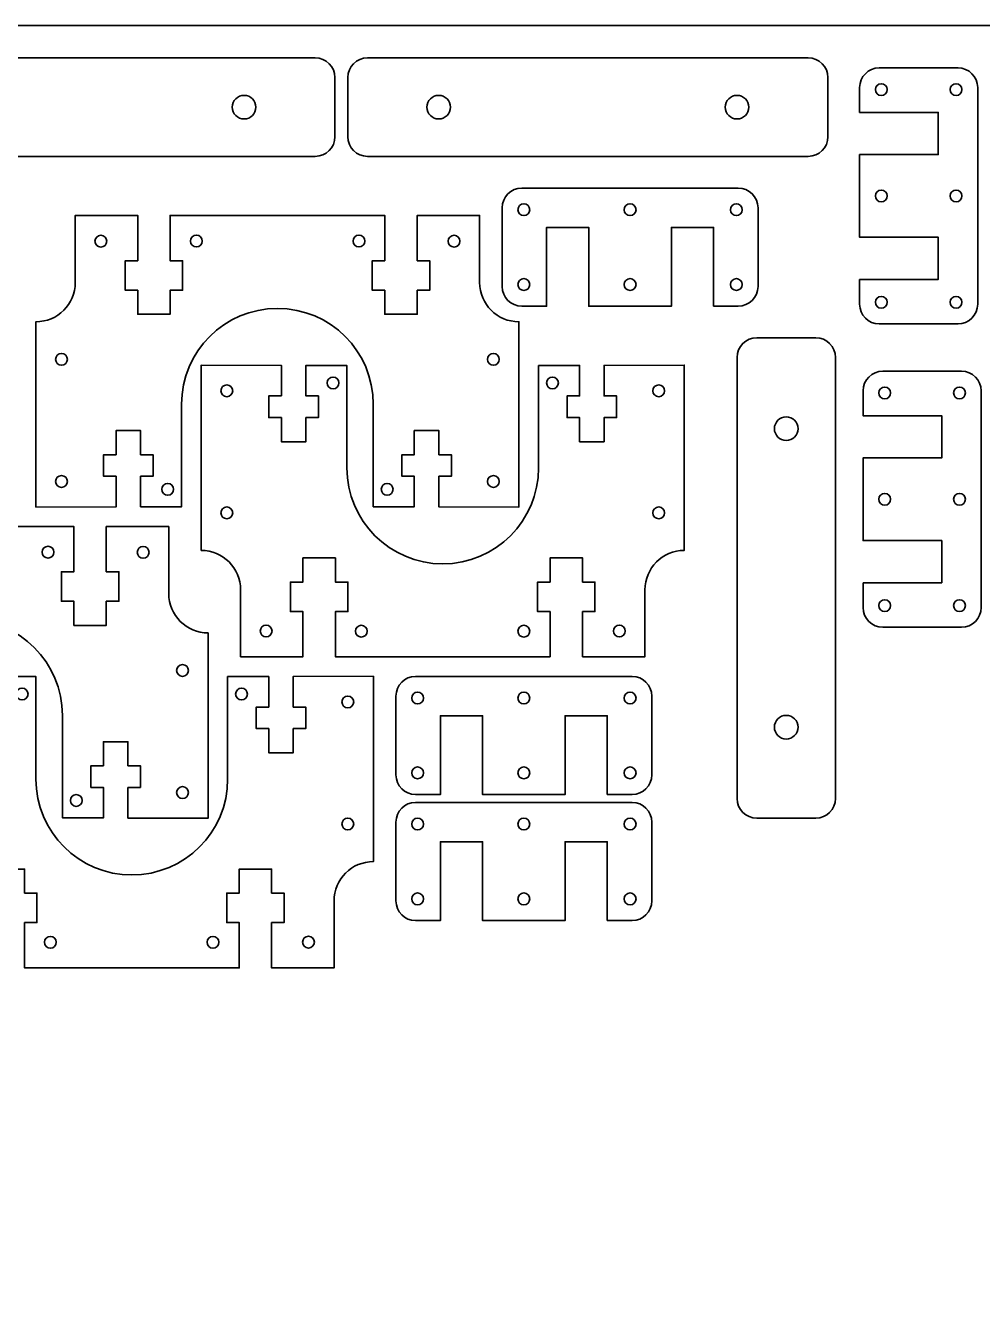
# Model space of a CAD drawing. Header units: inches. Extents: x 15 to 785, y -665 to -15.
# Drawn here: x 272.2 to 515.3, y -340 to -15 of the extents above; entities that cross this region are included whole.
import ezdxf

# ---------------------------------------------------------------- set-up
doc = ezdxf.new("R2010")
doc.units = ezdxf.units.IN
doc.header["$MEASUREMENT"] = 0
doc.layers.add('Layer 1', color=7, linetype='Continuous')

# ---------------------------------------------------------------- blocks, each defined once
blk = doc.blocks.new('block 2')
at = {"layer": 'Layer 1', "color": 179, "lineweight": 35, "true_color": 0x231f20}
blk.add_open_spline([(785, -570), (785, -578.28), (778.28, -585), (770, -585), (770, -585), (30, -585), (30, -585), (21.72, -585), (15, -578.28), (15, -570), (15, -570), (15, -30), (15, -30), (15, -21.72), (21.72, -15), (30, -15), (30, -15), (770, -15), (770, -15), (778.28, -15), (785, -21.72), (785, -30), (785, -30), (785, -570), (785, -570)], degree=3, knots=[0, 0, 0, 0, 1, 1, 1, 2, 2, 2, 3, 3, 3, 4, 4, 4, 5, 5, 5, 6, 6, 6, 7, 7, 7, 8, 8, 8, 8], dxfattribs=at)
blk = doc.blocks.new('block 56')
at = {"layer": 'Layer 1', "color": 178, "lineweight": 35, "true_color": 0x010101}
for points, knots in [([(258.19, -188.03), (258.19, -184.2), (258.19, -184.12), (258.19, -180.29), (258.19, -180.29), (258.19, -180.27), (258.19, -180.27), (258.19, -180.27), (237.83, -180.21), (237.83, -180.21), (237.83, -180.21), (237.83, -227.27), (237.83, -227.27), (243.35, -227.27), (247.83, -231.75), (247.83, -237.27), (247.83, -237.27), (247.83, -254.27), (247.83, -254.27), (247.83, -254.27), (263.68, -254.27), (263.68, -254.27), (263.68, -250.44), (263.68, -246.61), (263.68, -242.78), (263.68, -242.78), (260.51, -242.78), (260.51, -242.78), (260.51, -242.78), (260.51, -235.29), (260.51, -235.29), (260.51, -235.29), (263.68, -235.29), (263.68, -235.29), (263.68, -235.29), (263.68, -229.17), (263.68, -229.17), (263.68, -229.17), (271.93, -229.17), (271.93, -229.17), (271.93, -229.17), (271.93, -235.29), (271.93, -235.29), (271.93, -235.29), (275.09, -235.29), (275.09, -235.29), (275.09, -235.29), (275.09, -242.78), (275.09, -242.78), (275.09, -242.78), (271.93, -242.78), (271.93, -242.78), (271.93, -242.78), (271.93, -254.27), (271.93, -254.27), (271.93, -254.27), (326.48, -254.27), (326.48, -254.27), (326.48, -254.27), (326.48, -242.78), (326.48, -242.78), (326.48, -242.78), (323.31, -242.78), (323.31, -242.78), (323.31, -242.78), (323.31, -235.29), (323.31, -235.29), (323.31, -235.29), (326.48, -235.29), (326.48, -235.29), (326.48, -235.29), (326.48, -229.17), (326.48, -229.17), (326.48, -229.17), (334.72, -229.17), (334.72, -229.17), (334.72, -229.17), (334.72, -235.29), (334.72, -235.29), (334.72, -235.29), (337.89, -235.29), (337.89, -235.29), (337.89, -235.29), (337.89, -242.78), (337.89, -242.78), (337.89, -242.78), (334.72, -242.78), (334.72, -242.78), (334.72, -246.61), (334.72, -250.44), (334.72, -254.27), (334.72, -254.27), (350.58, -254.27), (350.58, -254.27), (350.58, -254.27), (350.58, -237.27), (350.58, -237.27), (350.58, -231.75), (355.06, -227.27), (360.58, -227.27), (360.58, -227.27), (360.58, -227.27), (360.58, -227.27), (360.58, -227.27), (360.58, -180.21), (360.58, -180.21), (360.58, -180.21), (340.22, -180.27), (340.22, -180.27), (340.22, -184.19), (340.22, -184.43), (340.22, -188.03), (340.22, -188.03), (343.39, -188.03), (343.39, -188.03), (343.39, -188.03), (343.39, -193.52), (343.39, -193.52), (343.39, -193.52), (340.22, -193.52), (340.22, -193.52), (340.22, -193.52), (340.22, -199.65), (340.22, -199.65), (340.22, -199.65), (333.98, -199.65), (333.98, -199.65), (333.98, -199.65), (333.98, -193.52), (333.98, -193.52), (333.98, -193.52), (330.81, -193.52), (330.81, -193.52), (330.81, -193.52), (330.81, -188.03), (330.81, -188.03), (330.81, -188.03), (333.98, -188.03), (333.98, -188.03), (333.98, -188.03), (333.98, -180.29), (333.98, -180.29), (333.98, -180.29), (323.55, -180.32), (323.55, -180.32), (323.55, -180.32), (323.55, -206.32), (323.55, -206.32), (323.55, -219.77), (312.65, -230.67), (299.2, -230.67), (285.75, -230.67), (274.85, -219.77), (274.85, -206.32), (274.85, -206.32), (274.85, -180.32), (274.85, -180.32), (274.85, -180.32), (264.42, -180.29), (264.42, -180.29), (264.42, -180.29), (264.42, -188.03), (264.42, -188.03), (264.42, -188.03), (267.6, -188.03), (267.6, -188.03), (267.6, -188.03), (267.6, -193.52), (267.6, -193.52), (267.6, -193.52), (264.42, -193.52), (264.42, -193.52), (264.42, -193.52), (264.42, -199.65), (264.42, -199.65), (264.42, -199.65), (258.19, -199.65), (258.19, -199.65), (258.19, -199.65), (258.19, -193.52), (258.19, -193.52), (258.19, -193.52), (255.01, -193.52), (255.01, -193.52), (255.01, -193.52), (255.01, -188.03), (255.01, -188.03), (255.01, -188.03), (258.19, -188.03), (258.19, -188.03)], [0, 0, 0, 0, 1, 1, 1, 2, 2, 2, 3, 3, 3, 4, 4, 4, 5, 5, 5, 6, 6, 6, 7, 7, 7, 8, 8, 8, 9, 9, 9, 10, 10, 10, 11, 11, 11, 12, 12, 12, 13, 13, 13, 14, 14, 14, 15, 15, 15, 16, 16, 16, 17, 17, 17, 18, 18, 18, 19, 19, 19, 20, 20, 20, 21, 21, 21, 22, 22, 22, 23, 23, 23, 24, 24, 24, 25, 25, 25, 26, 26, 26, 27, 27, 27, 28, 28, 28, 29, 29, 29, 30, 30, 30, 31, 31, 31, 32, 32, 32, 33, 33, 33, 34, 34, 34, 35, 35, 35, 36, 36, 36, 37, 37, 37, 38, 38, 38, 39, 39, 39, 40, 40, 40, 41, 41, 41, 42, 42, 42, 43, 43, 43, 44, 44, 44, 45, 45, 45, 46, 46, 46, 47, 47, 47, 48, 48, 48, 49, 49, 49, 50, 50, 50, 51, 51, 51, 52, 52, 52, 53, 53, 53, 54, 54, 54, 55, 55, 55, 56, 56, 56, 57, 57, 57, 58, 58, 58, 59, 59, 59, 60, 60, 60, 61, 61, 61, 62, 62, 62, 63, 63, 63, 63]), ([(245.83, -186.73), (245.83, -187.56), (245.15, -188.23), (244.33, -188.23), (243.5, -188.23), (242.83, -187.56), (242.83, -186.73), (242.83, -185.9), (243.5, -185.23), (244.33, -185.23), (245.15, -185.23), (245.83, -185.9), (245.83, -186.73)], [0, 0, 0, 0, 1, 1, 1, 2, 2, 2, 3, 3, 3, 4, 4, 4, 4]), ([(272.83, -184.73), (272.83, -185.56), (272.15, -186.23), (271.33, -186.23), (270.5, -186.23), (269.83, -185.56), (269.83, -184.73), (269.83, -183.9), (270.5, -183.23), (271.33, -183.23), (272.15, -183.23), (272.83, -183.9), (272.83, -184.73)], [0, 0, 0, 0, 1, 1, 1, 2, 2, 2, 3, 3, 3, 4, 4, 4, 4]), ([(328.58, -184.73), (328.58, -185.56), (327.91, -186.23), (327.08, -186.23), (326.25, -186.23), (325.58, -185.56), (325.58, -184.73), (325.58, -183.9), (326.25, -183.23), (327.08, -183.23), (327.91, -183.23), (328.58, -183.9), (328.58, -184.73)], [0, 0, 0, 0, 1, 1, 1, 2, 2, 2, 3, 3, 3, 4, 4, 4, 4]), ([(355.58, -186.73), (355.58, -187.56), (354.91, -188.23), (354.08, -188.23), (353.25, -188.23), (352.58, -187.56), (352.58, -186.73), (352.58, -185.9), (353.25, -185.23), (354.08, -185.23), (354.91, -185.23), (355.58, -185.9), (355.58, -186.73)], [0, 0, 0, 0, 1, 1, 1, 2, 2, 2, 3, 3, 3, 4, 4, 4, 4]), ([(245.83, -217.73), (245.83, -218.56), (245.15, -219.23), (244.33, -219.23), (243.5, -219.23), (242.83, -218.56), (242.83, -217.73), (242.83, -216.9), (243.5, -216.23), (244.33, -216.23), (245.15, -216.23), (245.83, -216.9), (245.83, -217.73)], [0, 0, 0, 0, 1, 1, 1, 2, 2, 2, 3, 3, 3, 4, 4, 4, 4]), ([(355.58, -217.73), (355.58, -218.56), (354.91, -219.23), (354.08, -219.23), (353.25, -219.23), (352.58, -218.56), (352.58, -217.73), (352.58, -216.9), (353.25, -216.23), (354.08, -216.23), (354.91, -216.23), (355.58, -216.9), (355.58, -217.73)], [0, 0, 0, 0, 1, 1, 1, 2, 2, 2, 3, 3, 3, 4, 4, 4, 4]), ([(255.83, -247.73), (255.83, -248.56), (255.15, -249.23), (254.33, -249.23), (253.5, -249.23), (252.83, -248.56), (252.83, -247.73), (252.83, -246.9), (253.5, -246.23), (254.33, -246.23), (255.15, -246.23), (255.83, -246.9), (255.83, -247.73)], [0, 0, 0, 0, 1, 1, 1, 2, 2, 2, 3, 3, 3, 4, 4, 4, 4]), ([(280.01, -247.77), (280.01, -248.6), (279.34, -249.27), (278.51, -249.27), (277.68, -249.27), (277.01, -248.6), (277.01, -247.77), (277.01, -246.94), (277.68, -246.27), (278.51, -246.27), (279.34, -246.27), (280.01, -246.94), (280.01, -247.77)], [0, 0, 0, 0, 1, 1, 1, 2, 2, 2, 3, 3, 3, 4, 4, 4, 4]), ([(321.31, -247.77), (321.31, -248.6), (320.64, -249.27), (319.81, -249.27), (318.98, -249.27), (318.31, -248.6), (318.31, -247.77), (318.31, -246.94), (318.98, -246.27), (319.81, -246.27), (320.64, -246.27), (321.31, -246.94), (321.31, -247.77)], [0, 0, 0, 0, 1, 1, 1, 2, 2, 2, 3, 3, 3, 4, 4, 4, 4]), ([(345.58, -247.73), (345.58, -248.56), (344.91, -249.23), (344.08, -249.23), (343.25, -249.23), (342.58, -248.56), (342.58, -247.73), (342.58, -246.9), (343.25, -246.23), (344.08, -246.23), (344.91, -246.23), (345.58, -246.9), (345.58, -247.73)], [0, 0, 0, 0, 1, 1, 1, 2, 2, 2, 3, 3, 3, 4, 4, 4, 4])]:
    blk.add_open_spline(points, degree=3, knots=knots, dxfattribs=at)
blk = doc.blocks.new('block 57')
at = {"layer": 'Layer 1', "color": 178, "lineweight": 35, "true_color": 0x010101}
for points, knots in [([(298.22, -208.45), (298.22, -212.28), (298.22, -212.36), (298.22, -216.19), (298.22, -216.19), (298.22, -216.21), (298.22, -216.21), (298.22, -216.21), (318.58, -216.27), (318.58, -216.27), (318.58, -216.27), (318.58, -169.21), (318.58, -169.21), (313.06, -169.21), (308.58, -164.73), (308.58, -159.21), (308.58, -159.21), (308.58, -142.21), (308.58, -142.21), (308.58, -142.21), (292.72, -142.21), (292.72, -142.21), (292.72, -146.04), (292.72, -149.87), (292.72, -153.7), (292.72, -153.7), (295.9, -153.7), (295.9, -153.7), (295.9, -153.7), (295.9, -161.19), (295.9, -161.19), (295.9, -161.19), (292.72, -161.19), (292.72, -161.19), (292.72, -161.19), (292.72, -167.31), (292.72, -167.31), (292.72, -167.31), (284.48, -167.31), (284.48, -167.31), (284.48, -167.31), (284.48, -161.19), (284.48, -161.19), (284.48, -161.19), (281.31, -161.19), (281.31, -161.19), (281.31, -161.19), (281.31, -153.7), (281.31, -153.7), (281.31, -153.7), (284.48, -153.7), (284.48, -153.7), (284.48, -153.7), (284.48, -142.21), (284.48, -142.21), (284.48, -142.21), (229.93, -142.21), (229.93, -142.21), (229.93, -142.21), (229.93, -153.7), (229.93, -153.7), (229.93, -153.7), (233.1, -153.7), (233.1, -153.7), (233.1, -153.7), (233.1, -161.19), (233.1, -161.19), (233.1, -161.19), (229.93, -161.19), (229.93, -161.19), (229.93, -161.19), (229.93, -167.31), (229.93, -167.31), (229.93, -167.31), (221.69, -167.31), (221.69, -167.31), (221.69, -167.31), (221.69, -161.19), (221.69, -161.19), (221.69, -161.19), (218.51, -161.19), (218.51, -161.19), (218.51, -161.19), (218.51, -153.7), (218.51, -153.7), (218.51, -153.7), (221.69, -153.7), (221.69, -153.7), (221.69, -149.87), (221.69, -146.04), (221.69, -142.21), (221.69, -142.21), (205.83, -142.21), (205.83, -142.21), (205.83, -142.21), (205.83, -159.21), (205.83, -159.21), (205.83, -164.73), (201.35, -169.21), (195.83, -169.21), (195.83, -169.21), (195.83, -169.21), (195.83, -169.21), (195.83, -169.21), (195.83, -216.27), (195.83, -216.27), (195.83, -216.27), (216.19, -216.21), (216.19, -216.21), (216.19, -212.3), (216.19, -212.05), (216.19, -208.45), (216.19, -208.45), (213.01, -208.45), (213.01, -208.45), (213.01, -208.45), (213.01, -202.96), (213.01, -202.96), (213.01, -202.96), (216.19, -202.96), (216.19, -202.96), (216.19, -202.96), (216.19, -196.83), (216.19, -196.83), (216.19, -196.83), (222.43, -196.83), (222.43, -196.83), (222.43, -196.83), (222.43, -202.96), (222.43, -202.96), (222.43, -202.96), (225.59, -202.96), (225.59, -202.96), (225.59, -202.96), (225.59, -208.45), (225.59, -208.45), (225.59, -208.45), (222.43, -208.45), (222.43, -208.45), (222.43, -208.45), (222.43, -216.19), (222.43, -216.19), (222.43, -216.19), (232.85, -216.16), (232.85, -216.16), (232.85, -216.16), (232.85, -190.16), (232.85, -190.16), (232.85, -176.71), (243.75, -165.81), (257.2, -165.81), (270.65, -165.81), (281.55, -176.71), (281.55, -190.16), (281.55, -190.16), (281.55, -216.16), (281.55, -216.16), (281.55, -216.16), (291.98, -216.19), (291.98, -216.19), (291.98, -216.19), (291.98, -208.45), (291.98, -208.45), (291.98, -208.45), (288.81, -208.45), (288.81, -208.45), (288.81, -208.45), (288.81, -202.96), (288.81, -202.96), (288.81, -202.96), (291.98, -202.96), (291.98, -202.96), (291.98, -202.96), (291.98, -196.83), (291.98, -196.83), (291.98, -196.83), (298.22, -196.83), (298.22, -196.83), (298.22, -196.83), (298.22, -202.96), (298.22, -202.96), (298.22, -202.96), (301.39, -202.96), (301.39, -202.96), (301.39, -202.96), (301.39, -208.45), (301.39, -208.45), (301.39, -208.45), (298.22, -208.45), (298.22, -208.45)], [0, 0, 0, 0, 1, 1, 1, 2, 2, 2, 3, 3, 3, 4, 4, 4, 5, 5, 5, 6, 6, 6, 7, 7, 7, 8, 8, 8, 9, 9, 9, 10, 10, 10, 11, 11, 11, 12, 12, 12, 13, 13, 13, 14, 14, 14, 15, 15, 15, 16, 16, 16, 17, 17, 17, 18, 18, 18, 19, 19, 19, 20, 20, 20, 21, 21, 21, 22, 22, 22, 23, 23, 23, 24, 24, 24, 25, 25, 25, 26, 26, 26, 27, 27, 27, 28, 28, 28, 29, 29, 29, 30, 30, 30, 31, 31, 31, 32, 32, 32, 33, 33, 33, 34, 34, 34, 35, 35, 35, 36, 36, 36, 37, 37, 37, 38, 38, 38, 39, 39, 39, 40, 40, 40, 41, 41, 41, 42, 42, 42, 43, 43, 43, 44, 44, 44, 45, 45, 45, 46, 46, 46, 47, 47, 47, 48, 48, 48, 49, 49, 49, 50, 50, 50, 51, 51, 51, 52, 52, 52, 53, 53, 53, 54, 54, 54, 55, 55, 55, 56, 56, 56, 57, 57, 57, 58, 58, 58, 59, 59, 59, 60, 60, 60, 61, 61, 61, 62, 62, 62, 63, 63, 63, 63]), ([(210.83, -148.75), (210.83, -147.92), (211.5, -147.25), (212.33, -147.25), (213.15, -147.25), (213.83, -147.92), (213.83, -148.75), (213.83, -149.58), (213.15, -150.25), (212.33, -150.25), (211.5, -150.25), (210.83, -149.58), (210.83, -148.75)], [0, 0, 0, 0, 1, 1, 1, 2, 2, 2, 3, 3, 3, 4, 4, 4, 4]), ([(235.1, -148.71), (235.1, -147.88), (235.77, -147.21), (236.6, -147.21), (237.43, -147.21), (238.1, -147.88), (238.1, -148.71), (238.1, -149.54), (237.43, -150.21), (236.6, -150.21), (235.77, -150.21), (235.1, -149.54), (235.1, -148.71)], [0, 0, 0, 0, 1, 1, 1, 2, 2, 2, 3, 3, 3, 4, 4, 4, 4]), ([(276.4, -148.71), (276.4, -147.88), (277.07, -147.21), (277.9, -147.21), (278.72, -147.21), (279.4, -147.88), (279.4, -148.71), (279.4, -149.54), (278.72, -150.21), (277.9, -150.21), (277.07, -150.21), (276.4, -149.54), (276.4, -148.71)], [0, 0, 0, 0, 1, 1, 1, 2, 2, 2, 3, 3, 3, 4, 4, 4, 4]), ([(300.58, -148.75), (300.58, -147.92), (301.25, -147.25), (302.08, -147.25), (302.91, -147.25), (303.58, -147.92), (303.58, -148.75), (303.58, -149.58), (302.91, -150.25), (302.08, -150.25), (301.25, -150.25), (300.58, -149.58), (300.58, -148.75)], [0, 0, 0, 0, 1, 1, 1, 2, 2, 2, 3, 3, 3, 4, 4, 4, 4]), ([(200.83, -178.75), (200.83, -177.92), (201.5, -177.25), (202.33, -177.25), (203.15, -177.25), (203.83, -177.92), (203.83, -178.75), (203.83, -179.58), (203.15, -180.25), (202.33, -180.25), (201.5, -180.25), (200.83, -179.58), (200.83, -178.75)], [0, 0, 0, 0, 1, 1, 1, 2, 2, 2, 3, 3, 3, 4, 4, 4, 4]), ([(310.58, -178.75), (310.58, -177.92), (311.25, -177.25), (312.08, -177.25), (312.91, -177.25), (313.58, -177.92), (313.58, -178.75), (313.58, -179.58), (312.91, -180.25), (312.08, -180.25), (311.25, -180.25), (310.58, -179.58), (310.58, -178.75)], [0, 0, 0, 0, 1, 1, 1, 2, 2, 2, 3, 3, 3, 4, 4, 4, 4]), ([(200.83, -209.75), (200.83, -208.92), (201.5, -208.25), (202.33, -208.25), (203.15, -208.25), (203.83, -208.92), (203.83, -209.75), (203.83, -210.58), (203.15, -211.25), (202.33, -211.25), (201.5, -211.25), (200.83, -210.58), (200.83, -209.75)], [0, 0, 0, 0, 1, 1, 1, 2, 2, 2, 3, 3, 3, 4, 4, 4, 4]), ([(227.83, -211.75), (227.83, -210.92), (228.5, -210.25), (229.33, -210.25), (230.15, -210.25), (230.83, -210.92), (230.83, -211.75), (230.83, -212.58), (230.15, -213.25), (229.33, -213.25), (228.5, -213.25), (227.83, -212.58), (227.83, -211.75)], [0, 0, 0, 0, 1, 1, 1, 2, 2, 2, 3, 3, 3, 4, 4, 4, 4]), ([(283.58, -211.75), (283.58, -210.92), (284.25, -210.25), (285.08, -210.25), (285.91, -210.25), (286.58, -210.92), (286.58, -211.75), (286.58, -212.58), (285.91, -213.25), (285.08, -213.25), (284.25, -213.25), (283.58, -212.58), (283.58, -211.75)], [0, 0, 0, 0, 1, 1, 1, 2, 2, 2, 3, 3, 3, 4, 4, 4, 4]), ([(310.58, -209.75), (310.58, -208.92), (311.25, -208.25), (312.08, -208.25), (312.91, -208.25), (313.58, -208.92), (313.58, -209.75), (313.58, -210.58), (312.91, -211.25), (312.08, -211.25), (311.25, -211.25), (310.58, -210.58), (310.58, -209.75)], [0, 0, 0, 0, 1, 1, 1, 2, 2, 2, 3, 3, 3, 4, 4, 4, 4])]:
    blk.add_open_spline(points, degree=3, knots=knots, dxfattribs=at)
blk = doc.blocks.new('block 58')
at = {"layer": 'Layer 1', "color": 178, "lineweight": 35, "true_color": 0x010101}
for points, knots in [([(337.19, -109.03), (337.19, -105.2), (337.19, -105.12), (337.19, -101.29), (337.19, -101.29), (337.19, -101.27), (337.19, -101.27), (337.19, -101.27), (316.83, -101.21), (316.83, -101.21), (316.83, -101.21), (316.83, -148.27), (316.83, -148.27), (322.35, -148.27), (326.83, -152.75), (326.83, -158.27), (326.83, -158.27), (326.83, -175.27), (326.83, -175.27), (326.83, -175.27), (342.68, -175.27), (342.68, -175.27), (342.68, -171.44), (342.68, -167.61), (342.68, -163.78), (342.68, -163.78), (339.51, -163.78), (339.51, -163.78), (339.51, -163.78), (339.51, -156.29), (339.51, -156.29), (339.51, -156.29), (342.68, -156.29), (342.68, -156.29), (342.68, -156.29), (342.68, -150.17), (342.68, -150.17), (342.68, -150.17), (350.93, -150.17), (350.93, -150.17), (350.93, -150.17), (350.93, -156.29), (350.93, -156.29), (350.93, -156.29), (354.09, -156.29), (354.09, -156.29), (354.09, -156.29), (354.09, -163.78), (354.09, -163.78), (354.09, -163.78), (350.93, -163.78), (350.93, -163.78), (350.93, -163.78), (350.93, -175.27), (350.93, -175.27), (350.93, -175.27), (405.48, -175.27), (405.48, -175.27), (405.48, -175.27), (405.48, -163.78), (405.48, -163.78), (405.48, -163.78), (402.31, -163.78), (402.31, -163.78), (402.31, -163.78), (402.31, -156.29), (402.31, -156.29), (402.31, -156.29), (405.48, -156.29), (405.48, -156.29), (405.48, -156.29), (405.48, -150.17), (405.48, -150.17), (405.48, -150.17), (413.72, -150.17), (413.72, -150.17), (413.72, -150.17), (413.72, -156.29), (413.72, -156.29), (413.72, -156.29), (416.89, -156.29), (416.89, -156.29), (416.89, -156.29), (416.89, -163.78), (416.89, -163.78), (416.89, -163.78), (413.72, -163.78), (413.72, -163.78), (413.72, -167.61), (413.72, -171.44), (413.72, -175.27), (413.72, -175.27), (429.58, -175.27), (429.58, -175.27), (429.58, -175.27), (429.58, -158.27), (429.58, -158.27), (429.58, -152.75), (434.06, -148.27), (439.58, -148.27), (439.58, -148.27), (439.58, -148.27), (439.58, -148.27), (439.58, -148.27), (439.58, -101.21), (439.58, -101.21), (439.58, -101.21), (419.22, -101.27), (419.22, -101.27), (419.22, -105.19), (419.22, -105.43), (419.22, -109.03), (419.22, -109.03), (422.39, -109.03), (422.39, -109.03), (422.39, -109.03), (422.39, -114.52), (422.39, -114.52), (422.39, -114.52), (419.22, -114.52), (419.22, -114.52), (419.22, -114.52), (419.22, -120.65), (419.22, -120.65), (419.22, -120.65), (412.98, -120.65), (412.98, -120.65), (412.98, -120.65), (412.98, -114.52), (412.98, -114.52), (412.98, -114.52), (409.81, -114.52), (409.81, -114.52), (409.81, -114.52), (409.81, -109.03), (409.81, -109.03), (409.81, -109.03), (412.98, -109.03), (412.98, -109.03), (412.98, -109.03), (412.98, -101.29), (412.98, -101.29), (412.98, -101.29), (402.55, -101.32), (402.55, -101.32), (402.55, -101.32), (402.55, -127.32), (402.55, -127.32), (402.55, -140.77), (391.65, -151.67), (378.2, -151.67), (364.75, -151.67), (353.85, -140.77), (353.85, -127.32), (353.85, -127.32), (353.85, -101.32), (353.85, -101.32), (353.85, -101.32), (343.43, -101.29), (343.43, -101.29), (343.43, -101.29), (343.43, -109.03), (343.43, -109.03), (343.43, -109.03), (346.6, -109.03), (346.6, -109.03), (346.6, -109.03), (346.6, -114.52), (346.6, -114.52), (346.6, -114.52), (343.43, -114.52), (343.43, -114.52), (343.43, -114.52), (343.43, -120.65), (343.43, -120.65), (343.43, -120.65), (337.19, -120.65), (337.19, -120.65), (337.19, -120.65), (337.19, -114.52), (337.19, -114.52), (337.19, -114.52), (334.01, -114.52), (334.01, -114.52), (334.01, -114.52), (334.01, -109.03), (334.01, -109.03), (334.01, -109.03), (337.19, -109.03), (337.19, -109.03)], [0, 0, 0, 0, 1, 1, 1, 2, 2, 2, 3, 3, 3, 4, 4, 4, 5, 5, 5, 6, 6, 6, 7, 7, 7, 8, 8, 8, 9, 9, 9, 10, 10, 10, 11, 11, 11, 12, 12, 12, 13, 13, 13, 14, 14, 14, 15, 15, 15, 16, 16, 16, 17, 17, 17, 18, 18, 18, 19, 19, 19, 20, 20, 20, 21, 21, 21, 22, 22, 22, 23, 23, 23, 24, 24, 24, 25, 25, 25, 26, 26, 26, 27, 27, 27, 28, 28, 28, 29, 29, 29, 30, 30, 30, 31, 31, 31, 32, 32, 32, 33, 33, 33, 34, 34, 34, 35, 35, 35, 36, 36, 36, 37, 37, 37, 38, 38, 38, 39, 39, 39, 40, 40, 40, 41, 41, 41, 42, 42, 42, 43, 43, 43, 44, 44, 44, 45, 45, 45, 46, 46, 46, 47, 47, 47, 48, 48, 48, 49, 49, 49, 50, 50, 50, 51, 51, 51, 52, 52, 52, 53, 53, 53, 54, 54, 54, 55, 55, 55, 56, 56, 56, 57, 57, 57, 58, 58, 58, 59, 59, 59, 60, 60, 60, 61, 61, 61, 62, 62, 62, 63, 63, 63, 63]), ([(324.83, -107.73), (324.83, -108.56), (324.16, -109.23), (323.33, -109.23), (322.5, -109.23), (321.83, -108.56), (321.83, -107.73), (321.83, -106.9), (322.5, -106.23), (323.33, -106.23), (324.16, -106.23), (324.83, -106.9), (324.83, -107.73)], [0, 0, 0, 0, 1, 1, 1, 2, 2, 2, 3, 3, 3, 4, 4, 4, 4]), ([(351.83, -105.73), (351.83, -106.56), (351.16, -107.23), (350.33, -107.23), (349.5, -107.23), (348.83, -106.56), (348.83, -105.73), (348.83, -104.9), (349.5, -104.23), (350.33, -104.23), (351.16, -104.23), (351.83, -104.9), (351.83, -105.73)], [0, 0, 0, 0, 1, 1, 1, 2, 2, 2, 3, 3, 3, 4, 4, 4, 4]), ([(407.58, -105.73), (407.58, -106.56), (406.91, -107.23), (406.08, -107.23), (405.25, -107.23), (404.58, -106.56), (404.58, -105.73), (404.58, -104.9), (405.25, -104.23), (406.08, -104.23), (406.91, -104.23), (407.58, -104.9), (407.58, -105.73)], [0, 0, 0, 0, 1, 1, 1, 2, 2, 2, 3, 3, 3, 4, 4, 4, 4]), ([(434.58, -107.73), (434.58, -108.56), (433.91, -109.23), (433.08, -109.23), (432.25, -109.23), (431.58, -108.56), (431.58, -107.73), (431.58, -106.9), (432.25, -106.23), (433.08, -106.23), (433.91, -106.23), (434.58, -106.9), (434.58, -107.73)], [0, 0, 0, 0, 1, 1, 1, 2, 2, 2, 3, 3, 3, 4, 4, 4, 4]), ([(324.83, -138.73), (324.83, -139.56), (324.16, -140.23), (323.33, -140.23), (322.5, -140.23), (321.83, -139.56), (321.83, -138.73), (321.83, -137.9), (322.5, -137.23), (323.33, -137.23), (324.16, -137.23), (324.83, -137.9), (324.83, -138.73)], [0, 0, 0, 0, 1, 1, 1, 2, 2, 2, 3, 3, 3, 4, 4, 4, 4]), ([(434.58, -138.73), (434.58, -139.56), (433.91, -140.23), (433.08, -140.23), (432.25, -140.23), (431.58, -139.56), (431.58, -138.73), (431.58, -137.9), (432.25, -137.23), (433.08, -137.23), (433.91, -137.23), (434.58, -137.9), (434.58, -138.73)], [0, 0, 0, 0, 1, 1, 1, 2, 2, 2, 3, 3, 3, 4, 4, 4, 4]), ([(334.83, -168.73), (334.83, -169.56), (334.15, -170.23), (333.33, -170.23), (332.5, -170.23), (331.83, -169.56), (331.83, -168.73), (331.83, -167.9), (332.5, -167.23), (333.33, -167.23), (334.15, -167.23), (334.83, -167.9), (334.83, -168.73)], [0, 0, 0, 0, 1, 1, 1, 2, 2, 2, 3, 3, 3, 4, 4, 4, 4]), ([(359.01, -168.77), (359.01, -169.6), (358.34, -170.27), (357.51, -170.27), (356.68, -170.27), (356.01, -169.6), (356.01, -168.77), (356.01, -167.94), (356.68, -167.27), (357.51, -167.27), (358.34, -167.27), (359.01, -167.94), (359.01, -168.77)], [0, 0, 0, 0, 1, 1, 1, 2, 2, 2, 3, 3, 3, 4, 4, 4, 4]), ([(400.31, -168.77), (400.31, -169.6), (399.64, -170.27), (398.81, -170.27), (397.98, -170.27), (397.31, -169.6), (397.31, -168.77), (397.31, -167.94), (397.98, -167.27), (398.81, -167.27), (399.64, -167.27), (400.31, -167.94), (400.31, -168.77)], [0, 0, 0, 0, 1, 1, 1, 2, 2, 2, 3, 3, 3, 4, 4, 4, 4]), ([(424.58, -168.73), (424.58, -169.56), (423.91, -170.23), (423.08, -170.23), (422.25, -170.23), (421.58, -169.56), (421.58, -168.73), (421.58, -167.9), (422.25, -167.23), (423.08, -167.23), (423.91, -167.23), (424.58, -167.9), (424.58, -168.73)], [0, 0, 0, 0, 1, 1, 1, 2, 2, 2, 3, 3, 3, 4, 4, 4, 4])]:
    blk.add_open_spline(points, degree=3, knots=knots, dxfattribs=at)
blk = doc.blocks.new('block 59')
at = {"layer": 'Layer 1', "color": 178, "lineweight": 35, "true_color": 0x010101}
for points, knots in [([(377.22, -129.45), (377.22, -133.28), (377.22, -133.36), (377.22, -137.19), (377.22, -137.19), (377.22, -137.21), (377.22, -137.21), (377.22, -137.21), (397.58, -137.27), (397.58, -137.27), (397.58, -137.27), (397.58, -90.21), (397.58, -90.21), (392.06, -90.21), (387.58, -85.73), (387.58, -80.21), (387.58, -80.21), (387.58, -63.21), (387.58, -63.21), (387.58, -63.21), (371.72, -63.21), (371.72, -63.21), (371.72, -67.04), (371.72, -70.87), (371.72, -74.7), (371.72, -74.7), (374.9, -74.7), (374.9, -74.7), (374.9, -74.7), (374.9, -82.19), (374.9, -82.19), (374.9, -82.19), (371.72, -82.19), (371.72, -82.19), (371.72, -82.19), (371.72, -88.31), (371.72, -88.31), (371.72, -88.31), (363.48, -88.31), (363.48, -88.31), (363.48, -88.31), (363.48, -82.19), (363.48, -82.19), (363.48, -82.19), (360.31, -82.19), (360.31, -82.19), (360.31, -82.19), (360.31, -74.7), (360.31, -74.7), (360.31, -74.7), (363.48, -74.7), (363.48, -74.7), (363.48, -74.7), (363.48, -63.21), (363.48, -63.21), (363.48, -63.21), (308.93, -63.21), (308.93, -63.21), (308.93, -63.21), (308.93, -74.7), (308.93, -74.7), (308.93, -74.7), (312.1, -74.7), (312.1, -74.7), (312.1, -74.7), (312.1, -82.19), (312.1, -82.19), (312.1, -82.19), (308.93, -82.19), (308.93, -82.19), (308.93, -82.19), (308.93, -88.31), (308.93, -88.31), (308.93, -88.31), (300.69, -88.31), (300.69, -88.31), (300.69, -88.31), (300.69, -82.19), (300.69, -82.19), (300.69, -82.19), (297.51, -82.19), (297.51, -82.19), (297.51, -82.19), (297.51, -74.7), (297.51, -74.7), (297.51, -74.7), (300.69, -74.7), (300.69, -74.7), (300.69, -70.87), (300.69, -67.04), (300.69, -63.21), (300.69, -63.21), (284.83, -63.21), (284.83, -63.21), (284.83, -63.21), (284.83, -80.21), (284.83, -80.21), (284.83, -85.73), (280.35, -90.21), (274.83, -90.21), (274.83, -90.21), (274.83, -90.21), (274.83, -90.21), (274.83, -90.21), (274.83, -137.27), (274.83, -137.27), (274.83, -137.27), (295.19, -137.21), (295.19, -137.21), (295.19, -133.29), (295.19, -133.05), (295.19, -129.45), (295.19, -129.45), (292.01, -129.45), (292.01, -129.45), (292.01, -129.45), (292.01, -123.96), (292.01, -123.96), (292.01, -123.96), (295.19, -123.96), (295.19, -123.96), (295.19, -123.96), (295.19, -117.83), (295.19, -117.83), (295.19, -117.83), (301.43, -117.83), (301.43, -117.83), (301.43, -117.83), (301.43, -123.96), (301.43, -123.96), (301.43, -123.96), (304.59, -123.96), (304.59, -123.96), (304.59, -123.96), (304.59, -129.45), (304.59, -129.45), (304.59, -129.45), (301.43, -129.45), (301.43, -129.45), (301.43, -129.45), (301.43, -137.19), (301.43, -137.19), (301.43, -137.19), (311.85, -137.16), (311.85, -137.16), (311.85, -137.16), (311.85, -111.16), (311.85, -111.16), (311.85, -97.71), (322.76, -86.81), (336.2, -86.81), (349.65, -86.81), (360.55, -97.71), (360.55, -111.16), (360.55, -111.16), (360.55, -137.16), (360.55, -137.16), (360.55, -137.16), (370.98, -137.19), (370.98, -137.19), (370.98, -137.19), (370.98, -129.45), (370.98, -129.45), (370.98, -129.45), (367.81, -129.45), (367.81, -129.45), (367.81, -129.45), (367.81, -123.96), (367.81, -123.96), (367.81, -123.96), (370.98, -123.96), (370.98, -123.96), (370.98, -123.96), (370.98, -117.83), (370.98, -117.83), (370.98, -117.83), (377.22, -117.83), (377.22, -117.83), (377.22, -117.83), (377.22, -123.96), (377.22, -123.96), (377.22, -123.96), (380.39, -123.96), (380.39, -123.96), (380.39, -123.96), (380.39, -129.45), (380.39, -129.45), (380.39, -129.45), (377.22, -129.45), (377.22, -129.45)], [0, 0, 0, 0, 1, 1, 1, 2, 2, 2, 3, 3, 3, 4, 4, 4, 5, 5, 5, 6, 6, 6, 7, 7, 7, 8, 8, 8, 9, 9, 9, 10, 10, 10, 11, 11, 11, 12, 12, 12, 13, 13, 13, 14, 14, 14, 15, 15, 15, 16, 16, 16, 17, 17, 17, 18, 18, 18, 19, 19, 19, 20, 20, 20, 21, 21, 21, 22, 22, 22, 23, 23, 23, 24, 24, 24, 25, 25, 25, 26, 26, 26, 27, 27, 27, 28, 28, 28, 29, 29, 29, 30, 30, 30, 31, 31, 31, 32, 32, 32, 33, 33, 33, 34, 34, 34, 35, 35, 35, 36, 36, 36, 37, 37, 37, 38, 38, 38, 39, 39, 39, 40, 40, 40, 41, 41, 41, 42, 42, 42, 43, 43, 43, 44, 44, 44, 45, 45, 45, 46, 46, 46, 47, 47, 47, 48, 48, 48, 49, 49, 49, 50, 50, 50, 51, 51, 51, 52, 52, 52, 53, 53, 53, 54, 54, 54, 55, 55, 55, 56, 56, 56, 57, 57, 57, 58, 58, 58, 59, 59, 59, 60, 60, 60, 61, 61, 61, 62, 62, 62, 63, 63, 63, 63]), ([(314.1, -69.71), (314.1, -68.88), (314.77, -68.21), (315.6, -68.21), (316.43, -68.21), (317.1, -68.88), (317.1, -69.71), (317.1, -70.54), (316.43, -71.21), (315.6, -71.21), (314.77, -71.21), (314.1, -70.54), (314.1, -69.71)], [0, 0, 0, 0, 1, 1, 1, 2, 2, 2, 3, 3, 3, 4, 4, 4, 4]), ([(355.4, -69.71), (355.4, -68.88), (356.07, -68.21), (356.9, -68.21), (357.73, -68.21), (358.4, -68.88), (358.4, -69.71), (358.4, -70.54), (357.73, -71.21), (356.9, -71.21), (356.07, -71.21), (355.4, -70.54), (355.4, -69.71)], [0, 0, 0, 0, 1, 1, 1, 2, 2, 2, 3, 3, 3, 4, 4, 4, 4]), ([(289.83, -69.75), (289.83, -68.92), (290.5, -68.25), (291.33, -68.25), (292.15, -68.25), (292.83, -68.92), (292.83, -69.75), (292.83, -70.58), (292.15, -71.25), (291.33, -71.25), (290.5, -71.25), (289.83, -70.58), (289.83, -69.75)], [0, 0, 0, 0, 1, 1, 1, 2, 2, 2, 3, 3, 3, 4, 4, 4, 4]), ([(379.58, -69.75), (379.58, -68.92), (380.25, -68.25), (381.08, -68.25), (381.91, -68.25), (382.58, -68.92), (382.58, -69.75), (382.58, -70.58), (381.91, -71.25), (381.08, -71.25), (380.25, -71.25), (379.58, -70.58), (379.58, -69.75)], [0, 0, 0, 0, 1, 1, 1, 2, 2, 2, 3, 3, 3, 4, 4, 4, 4]), ([(279.83, -99.75), (279.83, -98.92), (280.5, -98.25), (281.33, -98.25), (282.16, -98.25), (282.83, -98.92), (282.83, -99.75), (282.83, -100.58), (282.16, -101.25), (281.33, -101.25), (280.5, -101.25), (279.83, -100.58), (279.83, -99.75)], [0, 0, 0, 0, 1, 1, 1, 2, 2, 2, 3, 3, 3, 4, 4, 4, 4]), ([(389.58, -99.75), (389.58, -98.92), (390.25, -98.25), (391.08, -98.25), (391.91, -98.25), (392.58, -98.92), (392.58, -99.75), (392.58, -100.58), (391.91, -101.25), (391.08, -101.25), (390.25, -101.25), (389.58, -100.58), (389.58, -99.75)], [0, 0, 0, 0, 1, 1, 1, 2, 2, 2, 3, 3, 3, 4, 4, 4, 4]), ([(279.83, -130.75), (279.83, -129.92), (280.5, -129.25), (281.33, -129.25), (282.16, -129.25), (282.83, -129.92), (282.83, -130.75), (282.83, -131.58), (282.16, -132.25), (281.33, -132.25), (280.5, -132.25), (279.83, -131.58), (279.83, -130.75)], [0, 0, 0, 0, 1, 1, 1, 2, 2, 2, 3, 3, 3, 4, 4, 4, 4]), ([(389.58, -130.75), (389.58, -129.92), (390.25, -129.25), (391.08, -129.25), (391.91, -129.25), (392.58, -129.92), (392.58, -130.75), (392.58, -131.58), (391.91, -132.25), (391.08, -132.25), (390.25, -132.25), (389.58, -131.58), (389.58, -130.75)], [0, 0, 0, 0, 1, 1, 1, 2, 2, 2, 3, 3, 3, 4, 4, 4, 4]), ([(306.83, -132.75), (306.83, -131.92), (307.5, -131.25), (308.33, -131.25), (309.16, -131.25), (309.83, -131.92), (309.83, -132.75), (309.83, -133.58), (309.16, -134.25), (308.33, -134.25), (307.5, -134.25), (306.83, -133.58), (306.83, -132.75)], [0, 0, 0, 0, 1, 1, 1, 2, 2, 2, 3, 3, 3, 4, 4, 4, 4]), ([(362.58, -132.75), (362.58, -131.92), (363.25, -131.25), (364.08, -131.25), (364.91, -131.25), (365.58, -131.92), (365.58, -132.75), (365.58, -133.58), (364.91, -134.25), (364.08, -134.25), (363.25, -134.25), (362.58, -133.58), (362.58, -132.75)], [0, 0, 0, 0, 1, 1, 1, 2, 2, 2, 3, 3, 3, 4, 4, 4, 4])]:
    blk.add_open_spline(points, degree=3, knots=knots, dxfattribs=at)

msp = doc.modelspace()

# ---------------------------------------------------------------- linework, layer by layer
at = {"layer": 'Layer 1', "color": 178, "lineweight": 35, "true_color": 0x010101}
for points, knots in [([(350.82, -43.21), (350.82, -45.97), (348.59, -48.21), (345.82, -48.21), (345.82, -48.21), (233.83, -48.21), (233.83, -48.21), (231.06, -48.21), (228.82, -45.97), (228.82, -43.21), (228.82, -43.21), (228.82, -28.21), (228.82, -28.21), (228.82, -25.45), (231.06, -23.21), (233.83, -23.21), (233.83, -23.21), (345.82, -23.21), (345.82, -23.21), (348.59, -23.21), (350.82, -25.45), (350.82, -28.21), (350.82, -28.21), (350.82, -43.21), (350.82, -43.21)], [0, 0, 0, 0, 1, 1, 1, 2, 2, 2, 3, 3, 3, 4, 4, 4, 5, 5, 5, 6, 6, 6, 7, 7, 7, 8, 8, 8, 8]), ([(476.08, -43.21), (476.08, -45.97), (473.84, -48.21), (471.08, -48.21), (471.08, -48.21), (359.08, -48.21), (359.08, -48.21), (356.32, -48.21), (354.08, -45.97), (354.08, -43.21), (354.08, -43.21), (354.08, -28.21), (354.08, -28.21), (354.08, -25.45), (356.32, -23.21), (359.08, -23.21), (359.08, -23.21), (471.08, -23.21), (471.08, -23.21), (473.84, -23.21), (476.08, -25.45), (476.08, -28.21), (476.08, -28.21), (476.08, -43.21), (476.08, -43.21)], [0, 0, 0, 0, 1, 1, 1, 2, 2, 2, 3, 3, 3, 4, 4, 4, 5, 5, 5, 6, 6, 6, 7, 7, 7, 8, 8, 8, 8]), ([(484.13, -79.45), (484.13, -79.45), (504.13, -79.45), (504.13, -79.45), (504.13, -79.45), (504.13, -68.75), (504.13, -68.75), (504.13, -68.75), (484.13, -68.75), (484.13, -68.75), (484.13, -68.75), (484.13, -47.75), (484.13, -47.75), (484.13, -47.75), (504.13, -47.75), (504.13, -47.75), (504.13, -47.75), (504.13, -37.05), (504.13, -37.05), (504.13, -37.05), (484.13, -37.05), (484.13, -37.05), (484.13, -37.05), (484.13, -30.75), (484.13, -30.75), (484.13, -27.99), (486.37, -25.75), (489.13, -25.75), (489.13, -25.75), (509.13, -25.75), (509.13, -25.75), (511.89, -25.75), (514.13, -27.99), (514.13, -30.75), (514.13, -30.75), (514.13, -85.75), (514.13, -85.75), (514.13, -88.51), (511.89, -90.75), (509.13, -90.75), (509.13, -90.75), (489.13, -90.75), (489.13, -90.75), (486.37, -90.75), (484.13, -88.51), (484.13, -85.75), (484.13, -85.75), (484.13, -79.45), (484.13, -79.45)], [0, 0, 0, 0, 1, 1, 1, 2, 2, 2, 3, 3, 3, 4, 4, 4, 5, 5, 5, 6, 6, 6, 7, 7, 7, 8, 8, 8, 9, 9, 9, 10, 10, 10, 11, 11, 11, 12, 12, 12, 13, 13, 13, 14, 14, 14, 15, 15, 15, 16, 16, 16, 16]), ([(489.63, -32.75), (488.8, -32.75), (488.13, -32.08), (488.13, -31.25), (488.13, -30.42), (488.8, -29.75), (489.63, -29.75), (490.46, -29.75), (491.13, -30.42), (491.13, -31.25), (491.13, -32.08), (490.46, -32.75), (489.63, -32.75)], [0, 0, 0, 0, 1, 1, 1, 2, 2, 2, 3, 3, 3, 4, 4, 4, 4]), ([(508.63, -32.75), (507.8, -32.75), (507.13, -32.08), (507.13, -31.25), (507.13, -30.42), (507.8, -29.75), (508.63, -29.75), (509.46, -29.75), (510.13, -30.42), (510.13, -31.25), (510.13, -32.08), (509.46, -32.75), (508.63, -32.75)], [0, 0, 0, 0, 1, 1, 1, 2, 2, 2, 3, 3, 3, 4, 4, 4, 4]), ([(330.72, -35.71), (330.72, -37.37), (329.38, -38.71), (327.72, -38.71), (326.07, -38.71), (324.72, -37.37), (324.72, -35.71), (324.72, -34.05), (326.07, -32.71), (327.72, -32.71), (329.38, -32.71), (330.72, -34.05), (330.72, -35.71)], [0, 0, 0, 0, 1, 1, 1, 2, 2, 2, 3, 3, 3, 4, 4, 4, 4]), ([(380.18, -35.71), (380.18, -37.37), (378.84, -38.71), (377.18, -38.71), (375.52, -38.71), (374.18, -37.37), (374.18, -35.71), (374.18, -34.05), (375.52, -32.71), (377.18, -32.71), (378.84, -32.71), (380.18, -34.05), (380.18, -35.71)], [0, 0, 0, 0, 1, 1, 1, 2, 2, 2, 3, 3, 3, 4, 4, 4, 4]), ([(455.98, -35.71), (455.98, -37.37), (454.63, -38.71), (452.98, -38.71), (451.32, -38.71), (449.98, -37.37), (449.98, -35.71), (449.98, -34.05), (451.32, -32.71), (452.98, -32.71), (454.63, -32.71), (455.98, -34.05), (455.98, -35.71)], [0, 0, 0, 0, 1, 1, 1, 2, 2, 2, 3, 3, 3, 4, 4, 4, 4]), ([(447.01, -86.25), (447.01, -86.25), (447.01, -66.25), (447.01, -66.25), (447.01, -66.25), (436.31, -66.25), (436.31, -66.25), (436.31, -66.25), (436.31, -86.25), (436.31, -86.25), (436.31, -86.25), (415.31, -86.25), (415.31, -86.25), (415.31, -86.25), (415.31, -66.25), (415.31, -66.25), (415.31, -66.25), (404.61, -66.25), (404.61, -66.25), (404.61, -66.25), (404.61, -86.25), (404.61, -86.25), (404.61, -86.25), (398.31, -86.25), (398.31, -86.25), (395.54, -86.25), (393.31, -84.01), (393.31, -81.25), (393.31, -81.25), (393.31, -61.25), (393.31, -61.25), (393.31, -58.49), (395.54, -56.25), (398.31, -56.25), (398.31, -56.25), (453.31, -56.25), (453.31, -56.25), (456.07, -56.25), (458.31, -58.49), (458.31, -61.25), (458.31, -61.25), (458.31, -81.25), (458.31, -81.25), (458.31, -84.01), (456.07, -86.25), (453.31, -86.25), (453.31, -86.25), (447.01, -86.25), (447.01, -86.25)], [0, 0, 0, 0, 1, 1, 1, 2, 2, 2, 3, 3, 3, 4, 4, 4, 5, 5, 5, 6, 6, 6, 7, 7, 7, 8, 8, 8, 9, 9, 9, 10, 10, 10, 11, 11, 11, 12, 12, 12, 13, 13, 13, 14, 14, 14, 15, 15, 15, 16, 16, 16, 16]), ([(489.63, -59.75), (488.8, -59.75), (488.13, -59.08), (488.13, -58.25), (488.13, -57.42), (488.8, -56.75), (489.63, -56.75), (490.46, -56.75), (491.13, -57.42), (491.13, -58.25), (491.13, -59.08), (490.46, -59.75), (489.63, -59.75)], [0, 0, 0, 0, 1, 1, 1, 2, 2, 2, 3, 3, 3, 4, 4, 4, 4]), ([(508.63, -59.75), (507.8, -59.75), (507.13, -59.08), (507.13, -58.25), (507.13, -57.42), (507.8, -56.75), (508.63, -56.75), (509.46, -56.75), (510.13, -57.42), (510.13, -58.25), (510.13, -59.08), (509.46, -59.75), (508.63, -59.75)], [0, 0, 0, 0, 1, 1, 1, 2, 2, 2, 3, 3, 3, 4, 4, 4, 4]), ([(400.31, -61.75), (400.31, -62.58), (399.63, -63.25), (398.81, -63.25), (397.98, -63.25), (397.31, -62.58), (397.31, -61.75), (397.31, -60.92), (397.98, -60.25), (398.81, -60.25), (399.63, -60.25), (400.31, -60.92), (400.31, -61.75)], [0, 0, 0, 0, 1, 1, 1, 2, 2, 2, 3, 3, 3, 4, 4, 4, 4]), ([(427.31, -61.75), (427.31, -62.58), (426.63, -63.25), (425.81, -63.25), (424.98, -63.25), (424.31, -62.58), (424.31, -61.75), (424.31, -60.92), (424.98, -60.25), (425.81, -60.25), (426.63, -60.25), (427.31, -60.92), (427.31, -61.75)], [0, 0, 0, 0, 1, 1, 1, 2, 2, 2, 3, 3, 3, 4, 4, 4, 4]), ([(454.31, -61.75), (454.31, -62.58), (453.63, -63.25), (452.81, -63.25), (451.98, -63.25), (451.31, -62.58), (451.31, -61.75), (451.31, -60.92), (451.98, -60.25), (452.81, -60.25), (453.63, -60.25), (454.31, -60.92), (454.31, -61.75)], [0, 0, 0, 0, 1, 1, 1, 2, 2, 2, 3, 3, 3, 4, 4, 4, 4]), ([(400.31, -80.75), (400.31, -81.58), (399.63, -82.25), (398.81, -82.25), (397.98, -82.25), (397.31, -81.58), (397.31, -80.75), (397.31, -79.92), (397.98, -79.25), (398.81, -79.25), (399.63, -79.25), (400.31, -79.92), (400.31, -80.75)], [0, 0, 0, 0, 1, 1, 1, 2, 2, 2, 3, 3, 3, 4, 4, 4, 4]), ([(427.31, -80.75), (427.31, -81.58), (426.63, -82.25), (425.81, -82.25), (424.98, -82.25), (424.31, -81.58), (424.31, -80.75), (424.31, -79.92), (424.98, -79.25), (425.81, -79.25), (426.63, -79.25), (427.31, -79.92), (427.31, -80.75)], [0, 0, 0, 0, 1, 1, 1, 2, 2, 2, 3, 3, 3, 4, 4, 4, 4]), ([(454.31, -80.75), (454.31, -81.58), (453.63, -82.25), (452.81, -82.25), (451.98, -82.25), (451.31, -81.58), (451.31, -80.75), (451.31, -79.92), (451.98, -79.25), (452.81, -79.25), (453.63, -79.25), (454.31, -79.92), (454.31, -80.75)], [0, 0, 0, 0, 1, 1, 1, 2, 2, 2, 3, 3, 3, 4, 4, 4, 4]), ([(489.63, -86.75), (488.8, -86.75), (488.13, -86.08), (488.13, -85.25), (488.13, -84.42), (488.8, -83.75), (489.63, -83.75), (490.46, -83.75), (491.13, -84.42), (491.13, -85.25), (491.13, -86.08), (490.46, -86.75), (489.63, -86.75)], [0, 0, 0, 0, 1, 1, 1, 2, 2, 2, 3, 3, 3, 4, 4, 4, 4]), ([(508.63, -86.75), (507.8, -86.75), (507.13, -86.08), (507.13, -85.25), (507.13, -84.42), (507.8, -83.75), (508.63, -83.75), (509.46, -83.75), (510.13, -84.42), (510.13, -85.25), (510.13, -86.08), (509.46, -86.75), (508.63, -86.75)], [0, 0, 0, 0, 1, 1, 1, 2, 2, 2, 3, 3, 3, 4, 4, 4, 4]), ([(457.98, -216.25), (455.22, -216.25), (452.98, -214.01), (452.98, -211.25), (452.98, -211.25), (452.98, -99.25), (452.98, -99.25), (452.98, -96.49), (455.22, -94.25), (457.98, -94.25), (457.98, -94.25), (472.98, -94.25), (472.98, -94.25), (475.74, -94.25), (477.98, -96.49), (477.98, -99.25), (477.98, -99.25), (477.98, -211.25), (477.98, -211.25), (477.98, -214.01), (475.74, -216.25), (472.98, -216.25), (472.98, -216.25), (457.98, -216.25), (457.98, -216.25)], [0, 0, 0, 0, 1, 1, 1, 2, 2, 2, 3, 3, 3, 4, 4, 4, 5, 5, 5, 6, 6, 6, 7, 7, 7, 8, 8, 8, 8]), ([(485.01, -156.47), (485.01, -156.47), (505.01, -156.47), (505.01, -156.47), (505.01, -156.47), (505.01, -145.77), (505.01, -145.77), (505.01, -145.77), (485.01, -145.77), (485.01, -145.77), (485.01, -145.77), (485.01, -124.77), (485.01, -124.77), (485.01, -124.77), (505.01, -124.77), (505.01, -124.77), (505.01, -124.77), (505.01, -114.07), (505.01, -114.07), (505.01, -114.07), (485.01, -114.07), (485.01, -114.07), (485.01, -114.07), (485.01, -107.77), (485.01, -107.77), (485.01, -105.01), (487.25, -102.77), (490.01, -102.77), (490.01, -102.77), (510.01, -102.77), (510.01, -102.77), (512.77, -102.77), (515.01, -105.01), (515.01, -107.77), (515.01, -107.77), (515.01, -162.77), (515.01, -162.77), (515.01, -165.53), (512.77, -167.77), (510.01, -167.77), (510.01, -167.77), (490.01, -167.77), (490.01, -167.77), (487.25, -167.77), (485.01, -165.53), (485.01, -162.77), (485.01, -162.77), (485.01, -156.47), (485.01, -156.47)], [0, 0, 0, 0, 1, 1, 1, 2, 2, 2, 3, 3, 3, 4, 4, 4, 5, 5, 5, 6, 6, 6, 7, 7, 7, 8, 8, 8, 9, 9, 9, 10, 10, 10, 11, 11, 11, 12, 12, 12, 13, 13, 13, 14, 14, 14, 15, 15, 15, 16, 16, 16, 16]), ([(490.51, -109.77), (489.68, -109.77), (489.01, -109.1), (489.01, -108.27), (489.01, -107.44), (489.68, -106.77), (490.51, -106.77), (491.34, -106.77), (492.01, -107.44), (492.01, -108.27), (492.01, -109.1), (491.34, -109.77), (490.51, -109.77)], [0, 0, 0, 0, 1, 1, 1, 2, 2, 2, 3, 3, 3, 4, 4, 4, 4]), ([(509.51, -109.77), (508.68, -109.77), (508.01, -109.1), (508.01, -108.27), (508.01, -107.44), (508.68, -106.77), (509.51, -106.77), (510.34, -106.77), (511.01, -107.44), (511.01, -108.27), (511.01, -109.1), (510.34, -109.77), (509.51, -109.77)], [0, 0, 0, 0, 1, 1, 1, 2, 2, 2, 3, 3, 3, 4, 4, 4, 4]), ([(465.48, -120.35), (463.82, -120.35), (462.48, -119.01), (462.48, -117.35), (462.48, -115.7), (463.82, -114.35), (465.48, -114.35), (467.13, -114.35), (468.48, -115.7), (468.48, -117.35), (468.48, -119.01), (467.13, -120.35), (465.48, -120.35)], [0, 0, 0, 0, 1, 1, 1, 2, 2, 2, 3, 3, 3, 4, 4, 4, 4]), ([(490.51, -136.77), (489.68, -136.77), (489.01, -136.1), (489.01, -135.27), (489.01, -134.44), (489.68, -133.77), (490.51, -133.77), (491.34, -133.77), (492.01, -134.44), (492.01, -135.27), (492.01, -136.1), (491.34, -136.77), (490.51, -136.77)], [0, 0, 0, 0, 1, 1, 1, 2, 2, 2, 3, 3, 3, 4, 4, 4, 4]), ([(509.51, -136.77), (508.68, -136.77), (508.01, -136.1), (508.01, -135.27), (508.01, -134.44), (508.68, -133.77), (509.51, -133.77), (510.34, -133.77), (511.01, -134.44), (511.01, -135.27), (511.01, -136.1), (510.34, -136.77), (509.51, -136.77)], [0, 0, 0, 0, 1, 1, 1, 2, 2, 2, 3, 3, 3, 4, 4, 4, 4]), ([(490.51, -163.77), (489.68, -163.77), (489.01, -163.1), (489.01, -162.27), (489.01, -161.44), (489.68, -160.77), (490.51, -160.77), (491.34, -160.77), (492.01, -161.44), (492.01, -162.27), (492.01, -163.1), (491.34, -163.77), (490.51, -163.77)], [0, 0, 0, 0, 1, 1, 1, 2, 2, 2, 3, 3, 3, 4, 4, 4, 4]), ([(509.51, -163.77), (508.68, -163.77), (508.01, -163.1), (508.01, -162.27), (508.01, -161.44), (508.68, -160.77), (509.51, -160.77), (510.34, -160.77), (511.01, -161.44), (511.01, -162.27), (511.01, -163.1), (510.34, -163.77), (509.51, -163.77)], [0, 0, 0, 0, 1, 1, 1, 2, 2, 2, 3, 3, 3, 4, 4, 4, 4]), ([(420.01, -210.25), (420.01, -210.25), (420.01, -190.25), (420.01, -190.25), (420.01, -190.25), (409.31, -190.25), (409.31, -190.25), (409.31, -190.25), (409.31, -210.25), (409.31, -210.25), (409.31, -210.25), (388.31, -210.25), (388.31, -210.25), (388.31, -210.25), (388.31, -190.25), (388.31, -190.25), (388.31, -190.25), (377.61, -190.25), (377.61, -190.25), (377.61, -190.25), (377.61, -210.25), (377.61, -210.25), (377.61, -210.25), (371.31, -210.25), (371.31, -210.25), (368.54, -210.25), (366.31, -208.01), (366.31, -205.25), (366.31, -205.25), (366.31, -185.25), (366.31, -185.25), (366.31, -182.49), (368.54, -180.25), (371.31, -180.25), (371.31, -180.25), (426.31, -180.25), (426.31, -180.25), (429.07, -180.25), (431.31, -182.49), (431.31, -185.25), (431.31, -185.25), (431.31, -205.25), (431.31, -205.25), (431.31, -208.01), (429.07, -210.25), (426.31, -210.25), (426.31, -210.25), (420.01, -210.25), (420.01, -210.25)], [0, 0, 0, 0, 1, 1, 1, 2, 2, 2, 3, 3, 3, 4, 4, 4, 5, 5, 5, 6, 6, 6, 7, 7, 7, 8, 8, 8, 9, 9, 9, 10, 10, 10, 11, 11, 11, 12, 12, 12, 13, 13, 13, 14, 14, 14, 15, 15, 15, 16, 16, 16, 16]), ([(373.31, -185.75), (373.31, -186.58), (372.64, -187.25), (371.81, -187.25), (370.98, -187.25), (370.31, -186.58), (370.31, -185.75), (370.31, -184.92), (370.98, -184.25), (371.81, -184.25), (372.64, -184.25), (373.31, -184.92), (373.31, -185.75)], [0, 0, 0, 0, 1, 1, 1, 2, 2, 2, 3, 3, 3, 4, 4, 4, 4]), ([(400.31, -185.75), (400.31, -186.58), (399.63, -187.25), (398.81, -187.25), (397.98, -187.25), (397.31, -186.58), (397.31, -185.75), (397.31, -184.92), (397.98, -184.25), (398.81, -184.25), (399.63, -184.25), (400.31, -184.92), (400.31, -185.75)], [0, 0, 0, 0, 1, 1, 1, 2, 2, 2, 3, 3, 3, 4, 4, 4, 4]), ([(427.31, -185.75), (427.31, -186.58), (426.63, -187.25), (425.81, -187.25), (424.98, -187.25), (424.31, -186.58), (424.31, -185.75), (424.31, -184.92), (424.98, -184.25), (425.81, -184.25), (426.63, -184.25), (427.31, -184.92), (427.31, -185.75)], [0, 0, 0, 0, 1, 1, 1, 2, 2, 2, 3, 3, 3, 4, 4, 4, 4]), ([(465.48, -196.15), (463.82, -196.15), (462.48, -194.81), (462.48, -193.15), (462.48, -191.49), (463.82, -190.15), (465.48, -190.15), (467.13, -190.15), (468.48, -191.49), (468.48, -193.15), (468.48, -194.81), (467.13, -196.15), (465.48, -196.15)], [0, 0, 0, 0, 1, 1, 1, 2, 2, 2, 3, 3, 3, 4, 4, 4, 4]), ([(373.31, -204.75), (373.31, -205.58), (372.64, -206.25), (371.81, -206.25), (370.98, -206.25), (370.31, -205.58), (370.31, -204.75), (370.31, -203.92), (370.98, -203.25), (371.81, -203.25), (372.64, -203.25), (373.31, -203.92), (373.31, -204.75)], [0, 0, 0, 0, 1, 1, 1, 2, 2, 2, 3, 3, 3, 4, 4, 4, 4]), ([(400.31, -204.75), (400.31, -205.58), (399.63, -206.25), (398.81, -206.25), (397.98, -206.25), (397.31, -205.58), (397.31, -204.75), (397.31, -203.92), (397.98, -203.25), (398.81, -203.25), (399.63, -203.25), (400.31, -203.92), (400.31, -204.75)], [0, 0, 0, 0, 1, 1, 1, 2, 2, 2, 3, 3, 3, 4, 4, 4, 4]), ([(427.31, -204.75), (427.31, -205.58), (426.63, -206.25), (425.81, -206.25), (424.98, -206.25), (424.31, -205.58), (424.31, -204.75), (424.31, -203.92), (424.98, -203.25), (425.81, -203.25), (426.63, -203.25), (427.31, -203.92), (427.31, -204.75)], [0, 0, 0, 0, 1, 1, 1, 2, 2, 2, 3, 3, 3, 4, 4, 4, 4]), ([(420.01, -242.25), (420.01, -242.25), (420.01, -222.25), (420.01, -222.25), (420.01, -222.25), (409.31, -222.25), (409.31, -222.25), (409.31, -222.25), (409.31, -242.25), (409.31, -242.25), (409.31, -242.25), (388.31, -242.25), (388.31, -242.25), (388.31, -242.25), (388.31, -222.25), (388.31, -222.25), (388.31, -222.25), (377.61, -222.25), (377.61, -222.25), (377.61, -222.25), (377.61, -242.25), (377.61, -242.25), (377.61, -242.25), (371.31, -242.25), (371.31, -242.25), (368.54, -242.25), (366.31, -240.01), (366.31, -237.25), (366.31, -237.25), (366.31, -217.25), (366.31, -217.25), (366.31, -214.49), (368.54, -212.25), (371.31, -212.25), (371.31, -212.25), (426.31, -212.25), (426.31, -212.25), (429.07, -212.25), (431.31, -214.49), (431.31, -217.25), (431.31, -217.25), (431.31, -237.25), (431.31, -237.25), (431.31, -240.01), (429.07, -242.25), (426.31, -242.25), (426.31, -242.25), (420.01, -242.25), (420.01, -242.25)], [0, 0, 0, 0, 1, 1, 1, 2, 2, 2, 3, 3, 3, 4, 4, 4, 5, 5, 5, 6, 6, 6, 7, 7, 7, 8, 8, 8, 9, 9, 9, 10, 10, 10, 11, 11, 11, 12, 12, 12, 13, 13, 13, 14, 14, 14, 15, 15, 15, 16, 16, 16, 16]), ([(373.31, -217.75), (373.31, -218.58), (372.64, -219.25), (371.81, -219.25), (370.98, -219.25), (370.31, -218.58), (370.31, -217.75), (370.31, -216.92), (370.98, -216.25), (371.81, -216.25), (372.64, -216.25), (373.31, -216.92), (373.31, -217.75)], [0, 0, 0, 0, 1, 1, 1, 2, 2, 2, 3, 3, 3, 4, 4, 4, 4]), ([(400.31, -217.75), (400.31, -218.58), (399.63, -219.25), (398.81, -219.25), (397.98, -219.25), (397.31, -218.58), (397.31, -217.75), (397.31, -216.92), (397.98, -216.25), (398.81, -216.25), (399.63, -216.25), (400.31, -216.92), (400.31, -217.75)], [0, 0, 0, 0, 1, 1, 1, 2, 2, 2, 3, 3, 3, 4, 4, 4, 4]), ([(427.31, -217.75), (427.31, -218.58), (426.63, -219.25), (425.81, -219.25), (424.98, -219.25), (424.31, -218.58), (424.31, -217.75), (424.31, -216.92), (424.98, -216.25), (425.81, -216.25), (426.63, -216.25), (427.31, -216.92), (427.31, -217.75)], [0, 0, 0, 0, 1, 1, 1, 2, 2, 2, 3, 3, 3, 4, 4, 4, 4]), ([(373.31, -236.75), (373.31, -237.58), (372.64, -238.25), (371.81, -238.25), (370.98, -238.25), (370.31, -237.58), (370.31, -236.75), (370.31, -235.92), (370.98, -235.25), (371.81, -235.25), (372.64, -235.25), (373.31, -235.92), (373.31, -236.75)], [0, 0, 0, 0, 1, 1, 1, 2, 2, 2, 3, 3, 3, 4, 4, 4, 4]), ([(400.31, -236.75), (400.31, -237.58), (399.63, -238.25), (398.81, -238.25), (397.98, -238.25), (397.31, -237.58), (397.31, -236.75), (397.31, -235.92), (397.98, -235.25), (398.81, -235.25), (399.63, -235.25), (400.31, -235.92), (400.31, -236.75)], [0, 0, 0, 0, 1, 1, 1, 2, 2, 2, 3, 3, 3, 4, 4, 4, 4]), ([(427.31, -236.75), (427.31, -237.58), (426.63, -238.25), (425.81, -238.25), (424.98, -238.25), (424.31, -237.58), (424.31, -236.75), (424.31, -235.92), (424.98, -235.25), (425.81, -235.25), (426.63, -235.25), (427.31, -235.92), (427.31, -236.75)], [0, 0, 0, 0, 1, 1, 1, 2, 2, 2, 3, 3, 3, 4, 4, 4, 4])]:
    msp.add_open_spline(points, degree=3, knots=knots, dxfattribs=at)

# ---------------------------------------------------------------- block references
at = {"layer": 'Layer 1'}
for name in ['block 2', 'block 59', 'block 58', 'block 57', 'block 56']:
    msp.add_blockref(name, (0, 0), dxfattribs=at)

doc.saveas('drawing.dxf')
